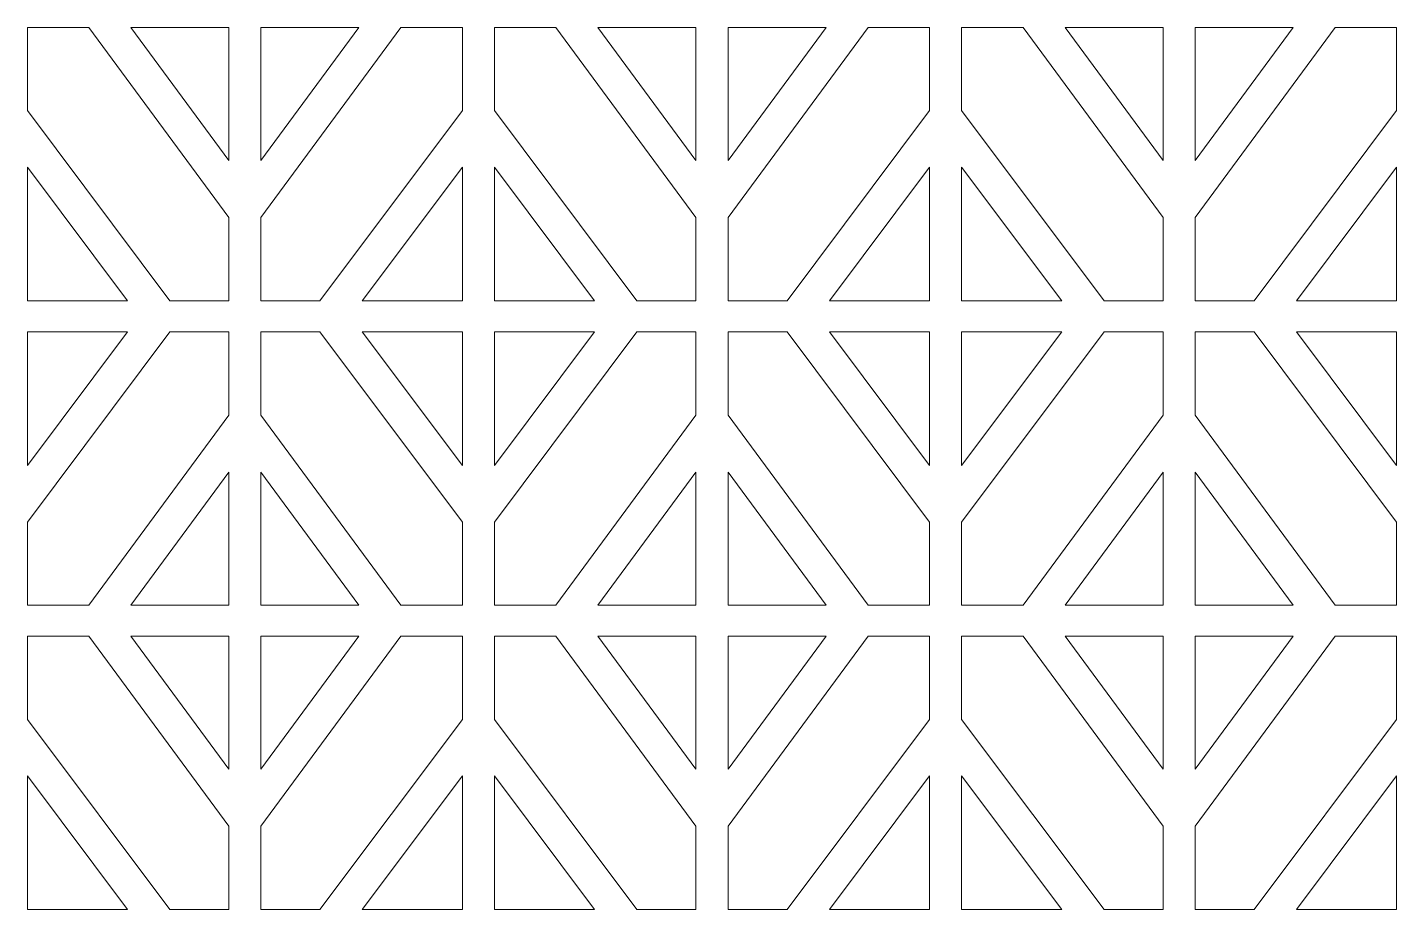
# Model space of a CAD drawing. Header units: centimetres. Extents: x -93 to 93, y -108 to 109.
# Drawn here: x -92.9 to -10.9, y -53.8 to -0.9 of the extents above; entities that cross this region are included whole.
import ezdxf

# ---------------------------------------------------------------- set-up
doc = ezdxf.new("R2010")
doc.units = ezdxf.units.CM
doc.header["$MEASUREMENT"] = 0
doc.layers.add('layer 1', color=7, linetype='Continuous')

msp = doc.modelspace()

# ---------------------------------------------------------------- linework, layer by layer
at = {"layer": 'layer 1', "color": 114, "lineweight": 9}
for points, knots in [([(-92.9289, -0.92603), (-92.9289, -0.92603), (-89.2497, -0.92603), (-89.2497, -0.92603), (-89.2497, -0.92603), (-89.2497, -0.92603), (-80.86509, -12.31443), (-80.86509, -12.31443), (-80.86509, -12.31443), (-80.86509, -12.31443), (-80.86509, -17.31174), (-80.86509, -17.31174), (-80.86509, -17.31174), (-80.86509, -17.31174), (-84.4001, -17.31174), (-84.4001, -17.31174), (-84.4001, -17.31174), (-84.4001, -17.31174), (-92.9289, -5.9132), (-92.9289, -5.9132), (-92.9289, -5.9132), (-92.9289, -5.9132), (-92.9289, -0.92603), (-92.9289, -0.92603)], [0, 0, 0, 0, 0.14285714, 0.14285714, 0.14285714, 0.14285714, 0.28571429, 0.28571429, 0.28571429, 0.28571429, 0.42857143, 0.42857143, 0.42857143, 0.42857143, 0.57142857, 0.57142857, 0.57142857, 0.57142857, 0.71428571, 0.71428571, 0.71428571, 0.71428571, 1, 1, 1, 1]), ([(-80.86509, -8.89526), (-80.86509, -8.89526), (-80.86509, -0.92603), (-80.86509, -0.92603), (-80.86509, -0.92603), (-80.86509, -0.92603), (-86.73236, -0.92603), (-86.73236, -0.92603), (-86.73236, -0.92603), (-86.73236, -0.92603), (-80.86509, -8.89526), (-80.86509, -8.89526)], [0, 0, 0, 0, 0.25, 0.25, 0.25, 0.25, 0.5, 0.5, 0.5, 0.5, 1, 1, 1, 1]), ([(-66.87786, -0.92603), (-66.87786, -0.92603), (-70.55706, -0.92603), (-70.55706, -0.92603), (-70.55706, -0.92603), (-70.55706, -0.92603), (-78.94167, -12.31443), (-78.94167, -12.31443), (-78.94167, -12.31443), (-78.94167, -12.31443), (-78.94167, -17.31174), (-78.94167, -17.31174), (-78.94167, -17.31174), (-78.94167, -17.31174), (-75.40667, -17.31174), (-75.40667, -17.31174), (-75.40667, -17.31174), (-75.40667, -17.31174), (-66.87786, -5.9132), (-66.87786, -5.9132), (-66.87786, -5.9132), (-66.87786, -5.9132), (-66.87786, -0.92603), (-66.87786, -0.92603)], [0, 0, 0, 0, 0.14285714, 0.14285714, 0.14285714, 0.14285714, 0.28571429, 0.28571429, 0.28571429, 0.28571429, 0.42857143, 0.42857143, 0.42857143, 0.42857143, 0.57142857, 0.57142857, 0.57142857, 0.57142857, 0.71428571, 0.71428571, 0.71428571, 0.71428571, 1, 1, 1, 1]), ([(-78.94167, -8.89526), (-78.94167, -8.89526), (-78.94167, -0.92603), (-78.94167, -0.92603), (-78.94167, -0.92603), (-78.94167, -0.92603), (-73.0744, -0.92603), (-73.0744, -0.92603), (-73.0744, -0.92603), (-73.0744, -0.92603), (-78.94167, -8.89526), (-78.94167, -8.89526)], [0, 0, 0, 0, 0.25, 0.25, 0.25, 0.25, 0.5, 0.5, 0.5, 0.5, 1, 1, 1, 1]), ([(-64.95442, -0.92603), (-64.95442, -0.92603), (-61.27522, -0.92603), (-61.27522, -0.92603), (-61.27522, -0.92603), (-61.27522, -0.92603), (-52.89061, -12.31443), (-52.89061, -12.31443), (-52.89061, -12.31443), (-52.89061, -12.31443), (-52.89061, -17.31174), (-52.89061, -17.31174), (-52.89061, -17.31174), (-52.89061, -17.31174), (-56.42562, -17.31174), (-56.42562, -17.31174), (-56.42562, -17.31174), (-56.42562, -17.31174), (-64.95442, -5.9132), (-64.95442, -5.9132), (-64.95442, -5.9132), (-64.95442, -5.9132), (-64.95442, -0.92603), (-64.95442, -0.92603)], [0, 0, 0, 0, 0.14285714, 0.14285714, 0.14285714, 0.14285714, 0.28571429, 0.28571429, 0.28571429, 0.28571429, 0.42857143, 0.42857143, 0.42857143, 0.42857143, 0.57142857, 0.57142857, 0.57142857, 0.57142857, 0.71428571, 0.71428571, 0.71428571, 0.71428571, 1, 1, 1, 1]), ([(-52.89061, -8.89526), (-52.89061, -8.89526), (-52.89061, -0.92603), (-52.89061, -0.92603), (-52.89061, -0.92603), (-52.89061, -0.92603), (-58.75788, -0.92603), (-58.75788, -0.92603), (-58.75788, -0.92603), (-58.75788, -0.92603), (-52.89061, -8.89526), (-52.89061, -8.89526)], [0, 0, 0, 0, 0.25, 0.25, 0.25, 0.25, 0.5, 0.5, 0.5, 0.5, 1, 1, 1, 1]), ([(-38.90338, -0.92603), (-38.90338, -0.92603), (-42.58258, -0.92603), (-42.58258, -0.92603), (-42.58258, -0.92603), (-42.58258, -0.92603), (-50.96719, -12.31443), (-50.96719, -12.31443), (-50.96719, -12.31443), (-50.96719, -12.31443), (-50.96719, -17.31174), (-50.96719, -17.31174), (-50.96719, -17.31174), (-50.96719, -17.31174), (-47.43218, -17.31174), (-47.43218, -17.31174), (-47.43218, -17.31174), (-47.43218, -17.31174), (-38.90338, -5.9132), (-38.90338, -5.9132), (-38.90338, -5.9132), (-38.90338, -5.9132), (-38.90338, -0.92603), (-38.90338, -0.92603)], [0, 0, 0, 0, 0.14285714, 0.14285714, 0.14285714, 0.14285714, 0.28571429, 0.28571429, 0.28571429, 0.28571429, 0.42857143, 0.42857143, 0.42857143, 0.42857143, 0.57142857, 0.57142857, 0.57142857, 0.57142857, 0.71428571, 0.71428571, 0.71428571, 0.71428571, 1, 1, 1, 1]), ([(-50.96719, -8.89526), (-50.96719, -8.89526), (-50.96719, -0.92603), (-50.96719, -0.92603), (-50.96719, -0.92603), (-50.96719, -0.92603), (-45.09992, -0.92603), (-45.09992, -0.92603), (-45.09992, -0.92603), (-45.09992, -0.92603), (-50.96719, -8.89526), (-50.96719, -8.89526)], [0, 0, 0, 0, 0.25, 0.25, 0.25, 0.25, 0.5, 0.5, 0.5, 0.5, 1, 1, 1, 1]), ([(-36.97994, -0.92603), (-36.97994, -0.92603), (-33.30074, -0.92603), (-33.30074, -0.92603), (-33.30074, -0.92603), (-33.30074, -0.92603), (-24.91613, -12.31443), (-24.91613, -12.31443), (-24.91613, -12.31443), (-24.91613, -12.31443), (-24.91613, -17.31174), (-24.91613, -17.31174), (-24.91613, -17.31174), (-24.91613, -17.31174), (-28.45113, -17.31174), (-28.45113, -17.31174), (-28.45113, -17.31174), (-28.45113, -17.31174), (-36.97994, -5.9132), (-36.97994, -5.9132), (-36.97994, -5.9132), (-36.97994, -5.9132), (-36.97994, -0.92603), (-36.97994, -0.92603)], [0, 0, 0, 0, 0.14285714, 0.14285714, 0.14285714, 0.14285714, 0.28571429, 0.28571429, 0.28571429, 0.28571429, 0.42857143, 0.42857143, 0.42857143, 0.42857143, 0.57142857, 0.57142857, 0.57142857, 0.57142857, 0.71428571, 0.71428571, 0.71428571, 0.71428571, 1, 1, 1, 1]), ([(-24.91613, -8.89526), (-24.91613, -8.89526), (-24.91613, -0.92603), (-24.91613, -0.92603), (-24.91613, -0.92603), (-24.91613, -0.92603), (-30.7834, -0.92603), (-30.7834, -0.92603), (-30.7834, -0.92603), (-30.7834, -0.92603), (-24.91613, -8.89526), (-24.91613, -8.89526)], [0, 0, 0, 0, 0.25, 0.25, 0.25, 0.25, 0.5, 0.5, 0.5, 0.5, 1, 1, 1, 1]), ([(-10.9289, -0.92603), (-10.9289, -0.92603), (-14.6081, -0.92603), (-14.6081, -0.92603), (-14.6081, -0.92603), (-14.6081, -0.92603), (-22.99271, -12.31443), (-22.99271, -12.31443), (-22.99271, -12.31443), (-22.99271, -12.31443), (-22.99271, -17.31174), (-22.99271, -17.31174), (-22.99271, -17.31174), (-22.99271, -17.31174), (-19.4577, -17.31174), (-19.4577, -17.31174), (-19.4577, -17.31174), (-19.4577, -17.31174), (-10.9289, -5.9132), (-10.9289, -5.9132), (-10.9289, -5.9132), (-10.9289, -5.9132), (-10.9289, -0.92603), (-10.9289, -0.92603)], [0, 0, 0, 0, 0.14285714, 0.14285714, 0.14285714, 0.14285714, 0.28571429, 0.28571429, 0.28571429, 0.28571429, 0.42857143, 0.42857143, 0.42857143, 0.42857143, 0.57142857, 0.57142857, 0.57142857, 0.57142857, 0.71428571, 0.71428571, 0.71428571, 0.71428571, 1, 1, 1, 1]), ([(-22.99271, -8.89526), (-22.99271, -8.89526), (-22.99271, -0.92603), (-22.99271, -0.92603), (-22.99271, -0.92603), (-22.99271, -0.92603), (-17.12544, -0.92603), (-17.12544, -0.92603), (-17.12544, -0.92603), (-17.12544, -0.92603), (-22.99271, -8.89526), (-22.99271, -8.89526)], [0, 0, 0, 0, 0.25, 0.25, 0.25, 0.25, 0.5, 0.5, 0.5, 0.5, 1, 1, 1, 1]), ([(-86.93436, -17.31174), (-86.93436, -17.31174), (-92.9289, -9.30018), (-92.9289, -9.30018), (-92.9289, -9.30018), (-92.9289, -9.30018), (-92.9289, -17.31174), (-92.9289, -17.31174), (-92.9289, -17.31174), (-92.9289, -17.31174), (-86.93436, -17.31174), (-86.93436, -17.31174)], [0, 0, 0, 0, 0.25, 0.25, 0.25, 0.25, 0.5, 0.5, 0.5, 0.5, 1, 1, 1, 1]), ([(-72.8724, -17.31174), (-72.8724, -17.31174), (-66.87786, -9.30018), (-66.87786, -9.30018), (-66.87786, -9.30018), (-66.87786, -9.30018), (-66.87786, -17.31174), (-66.87786, -17.31174), (-66.87786, -17.31174), (-66.87786, -17.31174), (-72.8724, -17.31174), (-72.8724, -17.31174)], [0, 0, 0, 0, 0.25, 0.25, 0.25, 0.25, 0.5, 0.5, 0.5, 0.5, 1, 1, 1, 1]), ([(-58.95988, -17.31174), (-58.95988, -17.31174), (-64.95442, -9.30018), (-64.95442, -9.30018), (-64.95442, -9.30018), (-64.95442, -9.30018), (-64.95442, -17.31174), (-64.95442, -17.31174), (-64.95442, -17.31174), (-64.95442, -17.31174), (-58.95988, -17.31174), (-58.95988, -17.31174)], [0, 0, 0, 0, 0.25, 0.25, 0.25, 0.25, 0.5, 0.5, 0.5, 0.5, 1, 1, 1, 1]), ([(-44.89792, -17.31174), (-44.89792, -17.31174), (-38.90338, -9.30018), (-38.90338, -9.30018), (-38.90338, -9.30018), (-38.90338, -9.30018), (-38.90338, -17.31174), (-38.90338, -17.31174), (-38.90338, -17.31174), (-38.90338, -17.31174), (-44.89792, -17.31174), (-44.89792, -17.31174)], [0, 0, 0, 0, 0.25, 0.25, 0.25, 0.25, 0.5, 0.5, 0.5, 0.5, 1, 1, 1, 1]), ([(-30.9854, -17.31174), (-30.9854, -17.31174), (-36.97994, -9.30018), (-36.97994, -9.30018), (-36.97994, -9.30018), (-36.97994, -9.30018), (-36.97994, -17.31174), (-36.97994, -17.31174), (-36.97994, -17.31174), (-36.97994, -17.31174), (-30.9854, -17.31174), (-30.9854, -17.31174)], [0, 0, 0, 0, 0.25, 0.25, 0.25, 0.25, 0.5, 0.5, 0.5, 0.5, 1, 1, 1, 1]), ([(-16.92344, -17.31174), (-16.92344, -17.31174), (-10.9289, -9.30018), (-10.9289, -9.30018), (-10.9289, -9.30018), (-10.9289, -9.30018), (-10.9289, -17.31174), (-10.9289, -17.31174), (-10.9289, -17.31174), (-10.9289, -17.31174), (-16.92344, -17.31174), (-16.92344, -17.31174)], [0, 0, 0, 0, 0.25, 0.25, 0.25, 0.25, 0.5, 0.5, 0.5, 0.5, 1, 1, 1, 1]), ([(-86.93436, -19.16368), (-86.93436, -19.16368), (-92.9289, -27.17524), (-92.9289, -27.17524), (-92.9289, -27.17524), (-92.9289, -27.17524), (-92.9289, -19.16368), (-92.9289, -19.16368), (-92.9289, -19.16368), (-92.9289, -19.16368), (-86.93436, -19.16368), (-86.93436, -19.16368)], [0, 0, 0, 0, 0.25, 0.25, 0.25, 0.25, 0.5, 0.5, 0.5, 0.5, 1, 1, 1, 1]), ([(-92.9289, -35.54939), (-92.9289, -35.54939), (-89.2497, -35.54939), (-89.2497, -35.54939), (-89.2497, -35.54939), (-89.2497, -35.54939), (-80.86509, -24.16099), (-80.86509, -24.16099), (-80.86509, -24.16099), (-80.86509, -24.16099), (-80.86509, -19.16368), (-80.86509, -19.16368), (-80.86509, -19.16368), (-80.86509, -19.16368), (-84.4001, -19.16368), (-84.4001, -19.16368), (-84.4001, -19.16368), (-84.4001, -19.16368), (-92.9289, -30.56222), (-92.9289, -30.56222), (-92.9289, -30.56222), (-92.9289, -30.56222), (-92.9289, -35.54939), (-92.9289, -35.54939)], [0, 0, 0, 0, 0.14285714, 0.14285714, 0.14285714, 0.14285714, 0.28571429, 0.28571429, 0.28571429, 0.28571429, 0.42857143, 0.42857143, 0.42857143, 0.42857143, 0.57142857, 0.57142857, 0.57142857, 0.57142857, 0.71428571, 0.71428571, 0.71428571, 0.71428571, 1, 1, 1, 1]), ([(-66.87786, -35.54939), (-66.87786, -35.54939), (-70.55706, -35.54939), (-70.55706, -35.54939), (-70.55706, -35.54939), (-70.55706, -35.54939), (-78.94167, -24.16099), (-78.94167, -24.16099), (-78.94167, -24.16099), (-78.94167, -24.16099), (-78.94167, -19.16368), (-78.94167, -19.16368), (-78.94167, -19.16368), (-78.94167, -19.16368), (-75.40667, -19.16368), (-75.40667, -19.16368), (-75.40667, -19.16368), (-75.40667, -19.16368), (-66.87786, -30.56222), (-66.87786, -30.56222), (-66.87786, -30.56222), (-66.87786, -30.56222), (-66.87786, -35.54939), (-66.87786, -35.54939)], [0, 0, 0, 0, 0.14285714, 0.14285714, 0.14285714, 0.14285714, 0.28571429, 0.28571429, 0.28571429, 0.28571429, 0.42857143, 0.42857143, 0.42857143, 0.42857143, 0.57142857, 0.57142857, 0.57142857, 0.57142857, 0.71428571, 0.71428571, 0.71428571, 0.71428571, 1, 1, 1, 1]), ([(-72.8724, -19.16368), (-72.8724, -19.16368), (-66.87786, -27.17524), (-66.87786, -27.17524), (-66.87786, -27.17524), (-66.87786, -27.17524), (-66.87786, -19.16368), (-66.87786, -19.16368), (-66.87786, -19.16368), (-66.87786, -19.16368), (-72.8724, -19.16368), (-72.8724, -19.16368)], [0, 0, 0, 0, 0.25, 0.25, 0.25, 0.25, 0.5, 0.5, 0.5, 0.5, 1, 1, 1, 1]), ([(-58.95988, -19.16368), (-58.95988, -19.16368), (-64.95442, -27.17524), (-64.95442, -27.17524), (-64.95442, -27.17524), (-64.95442, -27.17524), (-64.95442, -19.16368), (-64.95442, -19.16368), (-64.95442, -19.16368), (-64.95442, -19.16368), (-58.95988, -19.16368), (-58.95988, -19.16368)], [0, 0, 0, 0, 0.25, 0.25, 0.25, 0.25, 0.5, 0.5, 0.5, 0.5, 1, 1, 1, 1]), ([(-64.95442, -35.54939), (-64.95442, -35.54939), (-61.27522, -35.54939), (-61.27522, -35.54939), (-61.27522, -35.54939), (-61.27522, -35.54939), (-52.89061, -24.16099), (-52.89061, -24.16099), (-52.89061, -24.16099), (-52.89061, -24.16099), (-52.89061, -19.16368), (-52.89061, -19.16368), (-52.89061, -19.16368), (-52.89061, -19.16368), (-56.42562, -19.16368), (-56.42562, -19.16368), (-56.42562, -19.16368), (-56.42562, -19.16368), (-64.95442, -30.56222), (-64.95442, -30.56222), (-64.95442, -30.56222), (-64.95442, -30.56222), (-64.95442, -35.54939), (-64.95442, -35.54939)], [0, 0, 0, 0, 0.14285714, 0.14285714, 0.14285714, 0.14285714, 0.28571429, 0.28571429, 0.28571429, 0.28571429, 0.42857143, 0.42857143, 0.42857143, 0.42857143, 0.57142857, 0.57142857, 0.57142857, 0.57142857, 0.71428571, 0.71428571, 0.71428571, 0.71428571, 1, 1, 1, 1]), ([(-38.90338, -35.54939), (-38.90338, -35.54939), (-42.58258, -35.54939), (-42.58258, -35.54939), (-42.58258, -35.54939), (-42.58258, -35.54939), (-50.96719, -24.16099), (-50.96719, -24.16099), (-50.96719, -24.16099), (-50.96719, -24.16099), (-50.96719, -19.16368), (-50.96719, -19.16368), (-50.96719, -19.16368), (-50.96719, -19.16368), (-47.43218, -19.16368), (-47.43218, -19.16368), (-47.43218, -19.16368), (-47.43218, -19.16368), (-38.90338, -30.56222), (-38.90338, -30.56222), (-38.90338, -30.56222), (-38.90338, -30.56222), (-38.90338, -35.54939), (-38.90338, -35.54939)], [0, 0, 0, 0, 0.14285714, 0.14285714, 0.14285714, 0.14285714, 0.28571429, 0.28571429, 0.28571429, 0.28571429, 0.42857143, 0.42857143, 0.42857143, 0.42857143, 0.57142857, 0.57142857, 0.57142857, 0.57142857, 0.71428571, 0.71428571, 0.71428571, 0.71428571, 1, 1, 1, 1]), ([(-44.89792, -19.16368), (-44.89792, -19.16368), (-38.90338, -27.17524), (-38.90338, -27.17524), (-38.90338, -27.17524), (-38.90338, -27.17524), (-38.90338, -19.16368), (-38.90338, -19.16368), (-38.90338, -19.16368), (-38.90338, -19.16368), (-44.89792, -19.16368), (-44.89792, -19.16368)], [0, 0, 0, 0, 0.25, 0.25, 0.25, 0.25, 0.5, 0.5, 0.5, 0.5, 1, 1, 1, 1]), ([(-30.9854, -19.16368), (-30.9854, -19.16368), (-36.97994, -27.17524), (-36.97994, -27.17524), (-36.97994, -27.17524), (-36.97994, -27.17524), (-36.97994, -19.16368), (-36.97994, -19.16368), (-36.97994, -19.16368), (-36.97994, -19.16368), (-30.9854, -19.16368), (-30.9854, -19.16368)], [0, 0, 0, 0, 0.25, 0.25, 0.25, 0.25, 0.5, 0.5, 0.5, 0.5, 1, 1, 1, 1]), ([(-36.97994, -35.54939), (-36.97994, -35.54939), (-33.30074, -35.54939), (-33.30074, -35.54939), (-33.30074, -35.54939), (-33.30074, -35.54939), (-24.91613, -24.16099), (-24.91613, -24.16099), (-24.91613, -24.16099), (-24.91613, -24.16099), (-24.91613, -19.16368), (-24.91613, -19.16368), (-24.91613, -19.16368), (-24.91613, -19.16368), (-28.45113, -19.16368), (-28.45113, -19.16368), (-28.45113, -19.16368), (-28.45113, -19.16368), (-36.97994, -30.56222), (-36.97994, -30.56222), (-36.97994, -30.56222), (-36.97994, -30.56222), (-36.97994, -35.54939), (-36.97994, -35.54939)], [0, 0, 0, 0, 0.14285714, 0.14285714, 0.14285714, 0.14285714, 0.28571429, 0.28571429, 0.28571429, 0.28571429, 0.42857143, 0.42857143, 0.42857143, 0.42857143, 0.57142857, 0.57142857, 0.57142857, 0.57142857, 0.71428571, 0.71428571, 0.71428571, 0.71428571, 1, 1, 1, 1]), ([(-10.9289, -35.54939), (-10.9289, -35.54939), (-14.6081, -35.54939), (-14.6081, -35.54939), (-14.6081, -35.54939), (-14.6081, -35.54939), (-22.99271, -24.16099), (-22.99271, -24.16099), (-22.99271, -24.16099), (-22.99271, -24.16099), (-22.99271, -19.16368), (-22.99271, -19.16368), (-22.99271, -19.16368), (-22.99271, -19.16368), (-19.4577, -19.16368), (-19.4577, -19.16368), (-19.4577, -19.16368), (-19.4577, -19.16368), (-10.9289, -30.56222), (-10.9289, -30.56222), (-10.9289, -30.56222), (-10.9289, -30.56222), (-10.9289, -35.54939), (-10.9289, -35.54939)], [0, 0, 0, 0, 0.14285714, 0.14285714, 0.14285714, 0.14285714, 0.28571429, 0.28571429, 0.28571429, 0.28571429, 0.42857143, 0.42857143, 0.42857143, 0.42857143, 0.57142857, 0.57142857, 0.57142857, 0.57142857, 0.71428571, 0.71428571, 0.71428571, 0.71428571, 1, 1, 1, 1]), ([(-16.92344, -19.16368), (-16.92344, -19.16368), (-10.9289, -27.17524), (-10.9289, -27.17524), (-10.9289, -27.17524), (-10.9289, -27.17524), (-10.9289, -19.16368), (-10.9289, -19.16368), (-10.9289, -19.16368), (-10.9289, -19.16368), (-16.92344, -19.16368), (-16.92344, -19.16368)], [0, 0, 0, 0, 0.25, 0.25, 0.25, 0.25, 0.5, 0.5, 0.5, 0.5, 1, 1, 1, 1]), ([(-80.86509, -27.58016), (-80.86509, -27.58016), (-80.86509, -35.54939), (-80.86509, -35.54939), (-80.86509, -35.54939), (-80.86509, -35.54939), (-86.73236, -35.54939), (-86.73236, -35.54939), (-86.73236, -35.54939), (-86.73236, -35.54939), (-80.86509, -27.58016), (-80.86509, -27.58016)], [0, 0, 0, 0, 0.25, 0.25, 0.25, 0.25, 0.5, 0.5, 0.5, 0.5, 1, 1, 1, 1]), ([(-78.94167, -27.58016), (-78.94167, -27.58016), (-78.94167, -35.54939), (-78.94167, -35.54939), (-78.94167, -35.54939), (-78.94167, -35.54939), (-73.0744, -35.54939), (-73.0744, -35.54939), (-73.0744, -35.54939), (-73.0744, -35.54939), (-78.94167, -27.58016), (-78.94167, -27.58016)], [0, 0, 0, 0, 0.25, 0.25, 0.25, 0.25, 0.5, 0.5, 0.5, 0.5, 1, 1, 1, 1]), ([(-52.89061, -27.58016), (-52.89061, -27.58016), (-52.89061, -35.54939), (-52.89061, -35.54939), (-52.89061, -35.54939), (-52.89061, -35.54939), (-58.75788, -35.54939), (-58.75788, -35.54939), (-58.75788, -35.54939), (-58.75788, -35.54939), (-52.89061, -27.58016), (-52.89061, -27.58016)], [0, 0, 0, 0, 0.25, 0.25, 0.25, 0.25, 0.5, 0.5, 0.5, 0.5, 1, 1, 1, 1]), ([(-50.96719, -27.58016), (-50.96719, -27.58016), (-50.96719, -35.54939), (-50.96719, -35.54939), (-50.96719, -35.54939), (-50.96719, -35.54939), (-45.09992, -35.54939), (-45.09992, -35.54939), (-45.09992, -35.54939), (-45.09992, -35.54939), (-50.96719, -27.58016), (-50.96719, -27.58016)], [0, 0, 0, 0, 0.25, 0.25, 0.25, 0.25, 0.5, 0.5, 0.5, 0.5, 1, 1, 1, 1]), ([(-24.91613, -27.58016), (-24.91613, -27.58016), (-24.91613, -35.54939), (-24.91613, -35.54939), (-24.91613, -35.54939), (-24.91613, -35.54939), (-30.7834, -35.54939), (-30.7834, -35.54939), (-30.7834, -35.54939), (-30.7834, -35.54939), (-24.91613, -27.58016), (-24.91613, -27.58016)], [0, 0, 0, 0, 0.25, 0.25, 0.25, 0.25, 0.5, 0.5, 0.5, 0.5, 1, 1, 1, 1]), ([(-22.99271, -27.58016), (-22.99271, -27.58016), (-22.99271, -35.54939), (-22.99271, -35.54939), (-22.99271, -35.54939), (-22.99271, -35.54939), (-17.12544, -35.54939), (-17.12544, -35.54939), (-17.12544, -35.54939), (-17.12544, -35.54939), (-22.99271, -27.58016), (-22.99271, -27.58016)], [0, 0, 0, 0, 0.25, 0.25, 0.25, 0.25, 0.5, 0.5, 0.5, 0.5, 1, 1, 1, 1]), ([(-92.9289, -37.40134), (-92.9289, -37.40134), (-89.2497, -37.40134), (-89.2497, -37.40134), (-89.2497, -37.40134), (-89.2497, -37.40134), (-80.86509, -48.78973), (-80.86509, -48.78973), (-80.86509, -48.78973), (-80.86509, -48.78973), (-80.86509, -53.78704), (-80.86509, -53.78704), (-80.86509, -53.78704), (-80.86509, -53.78704), (-84.4001, -53.78704), (-84.4001, -53.78704), (-84.4001, -53.78704), (-84.4001, -53.78704), (-92.9289, -42.38851), (-92.9289, -42.38851), (-92.9289, -42.38851), (-92.9289, -42.38851), (-92.9289, -37.40134), (-92.9289, -37.40134)], [0, 0, 0, 0, 0.14285714, 0.14285714, 0.14285714, 0.14285714, 0.28571429, 0.28571429, 0.28571429, 0.28571429, 0.42857143, 0.42857143, 0.42857143, 0.42857143, 0.57142857, 0.57142857, 0.57142857, 0.57142857, 0.71428571, 0.71428571, 0.71428571, 0.71428571, 1, 1, 1, 1]), ([(-80.86509, -45.37056), (-80.86509, -45.37056), (-80.86509, -37.40134), (-80.86509, -37.40134), (-80.86509, -37.40134), (-80.86509, -37.40134), (-86.73236, -37.40134), (-86.73236, -37.40134), (-86.73236, -37.40134), (-86.73236, -37.40134), (-80.86509, -45.37056), (-80.86509, -45.37056)], [0, 0, 0, 0, 0.25, 0.25, 0.25, 0.25, 0.5, 0.5, 0.5, 0.5, 1, 1, 1, 1]), ([(-66.87786, -37.40134), (-66.87786, -37.40134), (-70.55706, -37.40134), (-70.55706, -37.40134), (-70.55706, -37.40134), (-70.55706, -37.40134), (-78.94167, -48.78973), (-78.94167, -48.78973), (-78.94167, -48.78973), (-78.94167, -48.78973), (-78.94167, -53.78704), (-78.94167, -53.78704), (-78.94167, -53.78704), (-78.94167, -53.78704), (-75.40667, -53.78704), (-75.40667, -53.78704), (-75.40667, -53.78704), (-75.40667, -53.78704), (-66.87786, -42.38851), (-66.87786, -42.38851), (-66.87786, -42.38851), (-66.87786, -42.38851), (-66.87786, -37.40134), (-66.87786, -37.40134)], [0, 0, 0, 0, 0.14285714, 0.14285714, 0.14285714, 0.14285714, 0.28571429, 0.28571429, 0.28571429, 0.28571429, 0.42857143, 0.42857143, 0.42857143, 0.42857143, 0.57142857, 0.57142857, 0.57142857, 0.57142857, 0.71428571, 0.71428571, 0.71428571, 0.71428571, 1, 1, 1, 1]), ([(-78.94167, -45.37056), (-78.94167, -45.37056), (-78.94167, -37.40134), (-78.94167, -37.40134), (-78.94167, -37.40134), (-78.94167, -37.40134), (-73.0744, -37.40134), (-73.0744, -37.40134), (-73.0744, -37.40134), (-73.0744, -37.40134), (-78.94167, -45.37056), (-78.94167, -45.37056)], [0, 0, 0, 0, 0.25, 0.25, 0.25, 0.25, 0.5, 0.5, 0.5, 0.5, 1, 1, 1, 1]), ([(-64.95442, -37.40134), (-64.95442, -37.40134), (-61.27522, -37.40134), (-61.27522, -37.40134), (-61.27522, -37.40134), (-61.27522, -37.40134), (-52.89061, -48.78973), (-52.89061, -48.78973), (-52.89061, -48.78973), (-52.89061, -48.78973), (-52.89061, -53.78704), (-52.89061, -53.78704), (-52.89061, -53.78704), (-52.89061, -53.78704), (-56.42562, -53.78704), (-56.42562, -53.78704), (-56.42562, -53.78704), (-56.42562, -53.78704), (-64.95442, -42.38851), (-64.95442, -42.38851), (-64.95442, -42.38851), (-64.95442, -42.38851), (-64.95442, -37.40134), (-64.95442, -37.40134)], [0, 0, 0, 0, 0.14285714, 0.14285714, 0.14285714, 0.14285714, 0.28571429, 0.28571429, 0.28571429, 0.28571429, 0.42857143, 0.42857143, 0.42857143, 0.42857143, 0.57142857, 0.57142857, 0.57142857, 0.57142857, 0.71428571, 0.71428571, 0.71428571, 0.71428571, 1, 1, 1, 1]), ([(-52.89061, -45.37056), (-52.89061, -45.37056), (-52.89061, -37.40134), (-52.89061, -37.40134), (-52.89061, -37.40134), (-52.89061, -37.40134), (-58.75788, -37.40134), (-58.75788, -37.40134), (-58.75788, -37.40134), (-58.75788, -37.40134), (-52.89061, -45.37056), (-52.89061, -45.37056)], [0, 0, 0, 0, 0.25, 0.25, 0.25, 0.25, 0.5, 0.5, 0.5, 0.5, 1, 1, 1, 1]), ([(-38.90338, -37.40134), (-38.90338, -37.40134), (-42.58258, -37.40134), (-42.58258, -37.40134), (-42.58258, -37.40134), (-42.58258, -37.40134), (-50.96719, -48.78973), (-50.96719, -48.78973), (-50.96719, -48.78973), (-50.96719, -48.78973), (-50.96719, -53.78704), (-50.96719, -53.78704), (-50.96719, -53.78704), (-50.96719, -53.78704), (-47.43218, -53.78704), (-47.43218, -53.78704), (-47.43218, -53.78704), (-47.43218, -53.78704), (-38.90338, -42.38851), (-38.90338, -42.38851), (-38.90338, -42.38851), (-38.90338, -42.38851), (-38.90338, -37.40134), (-38.90338, -37.40134)], [0, 0, 0, 0, 0.14285714, 0.14285714, 0.14285714, 0.14285714, 0.28571429, 0.28571429, 0.28571429, 0.28571429, 0.42857143, 0.42857143, 0.42857143, 0.42857143, 0.57142857, 0.57142857, 0.57142857, 0.57142857, 0.71428571, 0.71428571, 0.71428571, 0.71428571, 1, 1, 1, 1]), ([(-50.96719, -45.37056), (-50.96719, -45.37056), (-50.96719, -37.40134), (-50.96719, -37.40134), (-50.96719, -37.40134), (-50.96719, -37.40134), (-45.09992, -37.40134), (-45.09992, -37.40134), (-45.09992, -37.40134), (-45.09992, -37.40134), (-50.96719, -45.37056), (-50.96719, -45.37056)], [0, 0, 0, 0, 0.25, 0.25, 0.25, 0.25, 0.5, 0.5, 0.5, 0.5, 1, 1, 1, 1]), ([(-36.97994, -37.40134), (-36.97994, -37.40134), (-33.30074, -37.40134), (-33.30074, -37.40134), (-33.30074, -37.40134), (-33.30074, -37.40134), (-24.91613, -48.78973), (-24.91613, -48.78973), (-24.91613, -48.78973), (-24.91613, -48.78973), (-24.91613, -53.78704), (-24.91613, -53.78704), (-24.91613, -53.78704), (-24.91613, -53.78704), (-28.45113, -53.78704), (-28.45113, -53.78704), (-28.45113, -53.78704), (-28.45113, -53.78704), (-36.97994, -42.38851), (-36.97994, -42.38851), (-36.97994, -42.38851), (-36.97994, -42.38851), (-36.97994, -37.40134), (-36.97994, -37.40134)], [0, 0, 0, 0, 0.14285714, 0.14285714, 0.14285714, 0.14285714, 0.28571429, 0.28571429, 0.28571429, 0.28571429, 0.42857143, 0.42857143, 0.42857143, 0.42857143, 0.57142857, 0.57142857, 0.57142857, 0.57142857, 0.71428571, 0.71428571, 0.71428571, 0.71428571, 1, 1, 1, 1]), ([(-24.91613, -45.37056), (-24.91613, -45.37056), (-24.91613, -37.40134), (-24.91613, -37.40134), (-24.91613, -37.40134), (-24.91613, -37.40134), (-30.7834, -37.40134), (-30.7834, -37.40134), (-30.7834, -37.40134), (-30.7834, -37.40134), (-24.91613, -45.37056), (-24.91613, -45.37056)], [0, 0, 0, 0, 0.25, 0.25, 0.25, 0.25, 0.5, 0.5, 0.5, 0.5, 1, 1, 1, 1]), ([(-10.9289, -37.40134), (-10.9289, -37.40134), (-14.6081, -37.40134), (-14.6081, -37.40134), (-14.6081, -37.40134), (-14.6081, -37.40134), (-22.99271, -48.78973), (-22.99271, -48.78973), (-22.99271, -48.78973), (-22.99271, -48.78973), (-22.99271, -53.78704), (-22.99271, -53.78704), (-22.99271, -53.78704), (-22.99271, -53.78704), (-19.4577, -53.78704), (-19.4577, -53.78704), (-19.4577, -53.78704), (-19.4577, -53.78704), (-10.9289, -42.38851), (-10.9289, -42.38851), (-10.9289, -42.38851), (-10.9289, -42.38851), (-10.9289, -37.40134), (-10.9289, -37.40134)], [0, 0, 0, 0, 0.14285714, 0.14285714, 0.14285714, 0.14285714, 0.28571429, 0.28571429, 0.28571429, 0.28571429, 0.42857143, 0.42857143, 0.42857143, 0.42857143, 0.57142857, 0.57142857, 0.57142857, 0.57142857, 0.71428571, 0.71428571, 0.71428571, 0.71428571, 1, 1, 1, 1]), ([(-22.99271, -45.37056), (-22.99271, -45.37056), (-22.99271, -37.40134), (-22.99271, -37.40134), (-22.99271, -37.40134), (-22.99271, -37.40134), (-17.12544, -37.40134), (-17.12544, -37.40134), (-17.12544, -37.40134), (-17.12544, -37.40134), (-22.99271, -45.37056), (-22.99271, -45.37056)], [0, 0, 0, 0, 0.25, 0.25, 0.25, 0.25, 0.5, 0.5, 0.5, 0.5, 1, 1, 1, 1]), ([(-86.93436, -53.78704), (-86.93436, -53.78704), (-92.9289, -45.77548), (-92.9289, -45.77548), (-92.9289, -45.77548), (-92.9289, -45.77548), (-92.9289, -53.78704), (-92.9289, -53.78704), (-92.9289, -53.78704), (-92.9289, -53.78704), (-86.93436, -53.78704), (-86.93436, -53.78704)], [0, 0, 0, 0, 0.25, 0.25, 0.25, 0.25, 0.5, 0.5, 0.5, 0.5, 1, 1, 1, 1]), ([(-72.8724, -53.78704), (-72.8724, -53.78704), (-66.87786, -45.77548), (-66.87786, -45.77548), (-66.87786, -45.77548), (-66.87786, -45.77548), (-66.87786, -53.78704), (-66.87786, -53.78704), (-66.87786, -53.78704), (-66.87786, -53.78704), (-72.8724, -53.78704), (-72.8724, -53.78704)], [0, 0, 0, 0, 0.25, 0.25, 0.25, 0.25, 0.5, 0.5, 0.5, 0.5, 1, 1, 1, 1]), ([(-58.95988, -53.78704), (-58.95988, -53.78704), (-64.95442, -45.77548), (-64.95442, -45.77548), (-64.95442, -45.77548), (-64.95442, -45.77548), (-64.95442, -53.78704), (-64.95442, -53.78704), (-64.95442, -53.78704), (-64.95442, -53.78704), (-58.95988, -53.78704), (-58.95988, -53.78704)], [0, 0, 0, 0, 0.25, 0.25, 0.25, 0.25, 0.5, 0.5, 0.5, 0.5, 1, 1, 1, 1]), ([(-44.89792, -53.78704), (-44.89792, -53.78704), (-38.90338, -45.77548), (-38.90338, -45.77548), (-38.90338, -45.77548), (-38.90338, -45.77548), (-38.90338, -53.78704), (-38.90338, -53.78704), (-38.90338, -53.78704), (-38.90338, -53.78704), (-44.89792, -53.78704), (-44.89792, -53.78704)], [0, 0, 0, 0, 0.25, 0.25, 0.25, 0.25, 0.5, 0.5, 0.5, 0.5, 1, 1, 1, 1]), ([(-30.9854, -53.78704), (-30.9854, -53.78704), (-36.97994, -45.77548), (-36.97994, -45.77548), (-36.97994, -45.77548), (-36.97994, -45.77548), (-36.97994, -53.78704), (-36.97994, -53.78704), (-36.97994, -53.78704), (-36.97994, -53.78704), (-30.9854, -53.78704), (-30.9854, -53.78704)], [0, 0, 0, 0, 0.25, 0.25, 0.25, 0.25, 0.5, 0.5, 0.5, 0.5, 1, 1, 1, 1]), ([(-16.92344, -53.78704), (-16.92344, -53.78704), (-10.9289, -45.77548), (-10.9289, -45.77548), (-10.9289, -45.77548), (-10.9289, -45.77548), (-10.9289, -53.78704), (-10.9289, -53.78704), (-10.9289, -53.78704), (-10.9289, -53.78704), (-16.92344, -53.78704), (-16.92344, -53.78704)], [0, 0, 0, 0, 0.25, 0.25, 0.25, 0.25, 0.5, 0.5, 0.5, 0.5, 1, 1, 1, 1])]:
    msp.add_open_spline(points, degree=3, knots=knots, dxfattribs=at)

doc.saveas('drawing.dxf')
